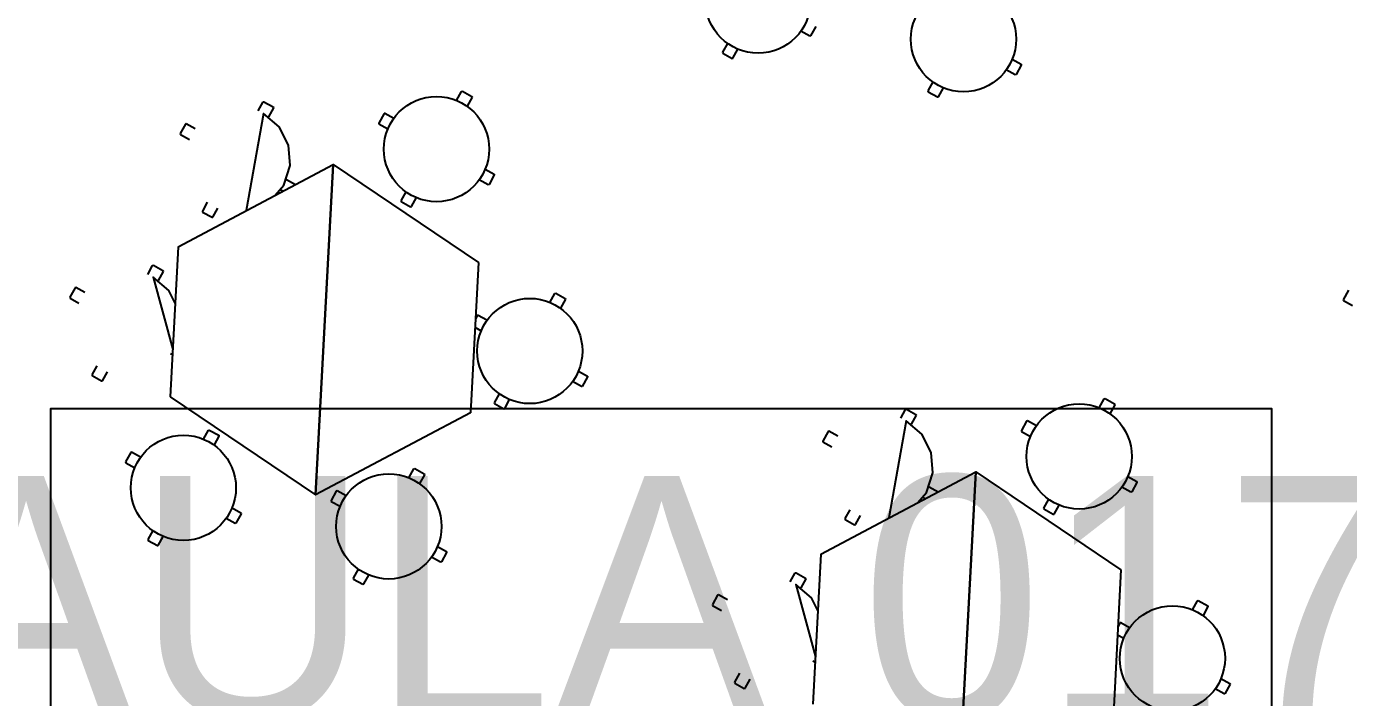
# Model space of a CAD drawing. Header units: metres. Extents: x 2.3 to 42.8, y 0.9 to 31.9.
# Drawn here: x 31.268 to 33, y 17.672 to 18.551 of the extents above; entities that cross this region are included whole.
import ezdxf

# ---------------------------------------------------------------- set-up
doc = ezdxf.new("R2010")
doc.units = ezdxf.units.M
for name, color, linetype in [('ARREDI', 9, 'Continuous'), ('PILASTRI_SETTI', 8, 'Continuous'), ('WAYFINDING_RIQUADRI', 7, 'Continuous'), ('WAYFINDING_TESTI', 7, 'Continuous')]:
    doc.layers.add(name, color=color, linetype=linetype)

msp = doc.modelspace()

# ---------------------------------------------------------------- linework, layer by layer
at = {"layer": 'ARREDI'}
for points in [[(32.3025, 18.5508), (32.2956, 18.5384)], [(32.2945, 18.5381), (32.2828, 18.5446)], [(32.2956, 18.5384), (32.2945, 18.5381)], [(32.1867, 18.5287), (32.1801, 18.517)], [(32.1801, 18.517), (32.1804, 18.5159)], [(32.1939, 18.5093), (32.2004, 18.5211)], [(32.1805, 18.5159), (32.1928, 18.509)], [(32.1928, 18.509), (32.1939, 18.5093)], [(32.5596, 18.5078), (32.5713, 18.5013)], [(32.5716, 18.5002), (32.5647, 18.4878)], [(32.5713, 18.5013), (32.5716, 18.5002)], [(32.5637, 18.4875), (32.5519, 18.494)], [(32.5647, 18.4878), (32.5637, 18.4875)], [(31.8318, 18.4539), (31.8384, 18.4656)], [(31.8383, 18.4656), (31.8394, 18.4659)], [(31.8394, 18.4659), (31.8518, 18.4591)], [(32.4558, 18.4781), (32.4493, 18.4664)], [(32.4493, 18.4664), (32.4496, 18.4653)], [(32.4496, 18.4653), (32.462, 18.4585)], [(32.4631, 18.4588), (32.4696, 18.4705)], [(31.5717, 18.4402), (31.5782, 18.452)], [(31.5782, 18.452), (31.5793, 18.4523)], [(31.5793, 18.4523), (31.5917, 18.4454)], [(31.8521, 18.458), (31.8456, 18.4463)], [(31.8518, 18.4591), (31.8521, 18.458)], [(32.462, 18.4585), (32.4631, 18.4588)], [(31.5943, 18.3299), (31.6056, 18.3431), (31.6138, 18.3687), (31.6116, 18.3955), (31.5993, 18.4194), (31.5788, 18.4368), (31.5562, 18.3097)], [(31.592, 18.4443), (31.5854, 18.4326)], [(31.5917, 18.4454), (31.592, 18.4443)], [(31.7367, 18.4366), (31.7298, 18.4242)], [(31.7377, 18.4369), (31.7367, 18.4366)], [(31.7495, 18.4304), (31.7378, 18.4369)], [(31.4765, 18.4229), (31.4696, 18.4105)], [(31.4776, 18.4232), (31.4765, 18.4229)], [(31.4893, 18.4167), (31.4776, 18.4232)], [(31.7298, 18.4242), (31.7301, 18.4231)], [(31.7301, 18.4231), (31.7418, 18.4166)], [(31.4696, 18.4105), (31.4699, 18.4094)], [(31.4699, 18.4094), (31.4817, 18.4029)], [(31.4671, 18.2624), (31.67, 18.3699), (31.647, 17.9374), (31.67, 18.3699), (31.8603, 18.2416)], [(31.8692, 18.3639), (31.8809, 18.3574)], [(31.609, 18.3502), (31.6206, 18.3438)], [(31.8732, 18.3436), (31.8615, 18.3501)], [(31.8743, 18.3439), (31.8732, 18.3436)], [(31.8812, 18.3563), (31.8743, 18.3439)], [(31.8809, 18.3574), (31.8812, 18.3563)], [(31.604, 18.335), (31.6014, 18.3365)], [(31.7654, 18.3342), (31.7589, 18.3225)], [(31.7726, 18.3149), (31.7792, 18.3266)], [(31.5052, 18.3206), (31.4987, 18.3088)], [(31.4987, 18.3088), (31.499, 18.3078)], [(31.5125, 18.3012), (31.519, 18.3129)], [(31.7589, 18.3225), (31.7592, 18.3214)], [(31.7592, 18.3214), (31.7716, 18.3146)], [(31.7716, 18.3145), (31.7726, 18.3149)], [(31.499, 18.3078), (31.5114, 18.3009)], [(31.5114, 18.3009), (31.5125, 18.3012)], [(31.4671, 18.2624), (31.4567, 18.0658)], [(31.8603, 18.2416), (31.8499, 18.045)], [(31.4271, 18.226), (31.4336, 18.2377)], [(31.4336, 18.2377), (31.4347, 18.238)], [(31.4632, 18.1886), (31.4547, 18.2051), (31.4342, 18.2225), (31.46, 18.1276)], [(31.4347, 18.238), (31.4471, 18.2311)], [(31.4474, 18.23), (31.4409, 18.2183)], [(31.4471, 18.2311), (31.4474, 18.23)], [(31.3319, 18.2086), (31.3251, 18.1962)], [(31.333, 18.2089), (31.3319, 18.2086)], [(31.3447, 18.2024), (31.333, 18.2089)], [(33.0003, 18.2054), (32.9935, 18.193)], [(31.325, 18.1962), (31.3254, 18.1951)], [(31.3254, 18.1951), (31.3371, 18.1886)], [(31.954, 18.1895), (31.9605, 18.2013)], [(31.9605, 18.2013), (31.9616, 18.2016)], [(31.9616, 18.2016), (31.974, 18.1947)], [(31.9743, 18.1936), (31.9678, 18.1819)], [(31.974, 18.1947), (31.9743, 18.1936)], [(32.9935, 18.193), (32.9938, 18.192)], [(32.9938, 18.192), (33.0055, 18.1854)], [(31.8588, 18.1722), (31.8564, 18.1677)], [(31.8599, 18.1725), (31.8588, 18.1722)], [(31.8716, 18.166), (31.8599, 18.1725)], [(31.8558, 18.1568), (31.864, 18.1522)], [(31.4596, 18.1206), (31.4568, 18.1222)], [(31.3606, 18.1063), (31.3541, 18.0945)], [(31.3541, 18.0945), (31.3544, 18.0935)], [(31.3544, 18.0935), (31.3668, 18.0866)], [(31.3668, 18.0866), (31.3679, 18.0869)], [(31.3679, 18.0869), (31.3744, 18.0986)], [(31.9954, 18.0792), (31.9837, 18.0858)], [(31.9913, 18.0995), (32.0031, 18.093)], [(32.0034, 18.0919), (31.9965, 18.0795)], [(32.0031, 18.093), (32.0034, 18.0919)], [(31.4567, 18.0658), (31.647, 17.9374)], [(31.8876, 18.0698), (31.881, 18.0581)], [(31.9965, 18.0795), (31.9954, 18.0792)], [(31.881, 18.0581), (31.8813, 18.057)], [(31.8813, 18.057), (31.8937, 18.0502)], [(31.8937, 18.0502), (31.8948, 18.0505)], [(31.8948, 18.0505), (31.9013, 18.0622)], [(32.4136, 18.0377), (32.4201, 18.0494)], [(32.4201, 18.0494), (32.4212, 18.0497)], [(32.4212, 18.0497), (32.4335, 18.0428)], [(32.6737, 18.0513), (32.6803, 18.0631)], [(32.6802, 18.0631), (32.6813, 18.0634)], [(32.6813, 18.0634), (32.6937, 18.0565)], [(32.694, 18.0554), (32.6875, 18.0437)], [(32.6937, 18.0565), (32.694, 18.0554)], [(31.8499, 18.045), (31.647, 17.9374)], [(32.4362, 17.9273), (32.4475, 17.9405), (32.4557, 17.9661), (32.4535, 17.9929), (32.4412, 18.0168), (32.4207, 18.0342), (32.3981, 17.9071)], [(32.4339, 18.0418), (32.4273, 18.03)], [(32.4336, 18.0428), (32.4339, 18.0418)], [(32.5786, 18.034), (32.5717, 18.0216)], [(32.5796, 18.0343), (32.5786, 18.034)], [(32.5914, 18.0278), (32.5796, 18.0343)], [(31.5002, 18.0103), (31.5067, 18.022)], [(31.5067, 18.022), (31.5078, 18.0223)], [(31.5078, 18.0223), (31.5202, 18.0155)], [(31.5205, 18.0144), (31.514, 18.0027)], [(31.5202, 18.0155), (31.5205, 18.0144)], [(32.3184, 18.0203), (32.3115, 18.0079)], [(32.3195, 18.0206), (32.3184, 18.0203)], [(32.3312, 18.0141), (32.3195, 18.0206)], [(32.5717, 18.0216), (32.572, 18.0205)], [(32.572, 18.0205), (32.5837, 18.014)], [(32.3115, 18.0079), (32.3118, 18.0069)], [(32.3118, 18.0069), (32.3236, 18.0003)], [(31.4051, 17.993), (31.3982, 17.9806)], [(31.3982, 17.9806), (31.3985, 17.9795)], [(31.3985, 17.9795), (31.4102, 17.973)], [(31.4061, 17.9933), (31.4051, 17.993)], [(31.4179, 17.9868), (31.4061, 17.9933)], [(31.7694, 17.9597), (31.7759, 17.9715)], [(31.7759, 17.9715), (31.777, 17.9718)], [(31.777, 17.9718), (31.7894, 17.9649)], [(31.7897, 17.9638), (31.7831, 17.9521)], [(31.7894, 17.9649), (31.7897, 17.9638)], [(32.309, 17.8598), (32.5119, 17.9674), (32.4889, 17.5349), (32.5119, 17.9674), (32.7022, 17.839)], [(32.4509, 17.9477), (32.4625, 17.9412)], [(32.7151, 17.9411), (32.7034, 17.9476)], [(32.7111, 17.9613), (32.7228, 17.9548)], [(32.7231, 17.9538), (32.7162, 17.9414)], [(32.7228, 17.9548), (32.7231, 17.9538)], [(31.6742, 17.9424), (31.6673, 17.93)], [(31.6673, 17.93), (31.6676, 17.9289)], [(31.6676, 17.9289), (31.6794, 17.9224)], [(31.6753, 17.9427), (31.6742, 17.9424)], [(31.687, 17.9362), (31.6753, 17.9427)], [(32.4459, 17.9324), (32.4433, 17.9339)], [(32.6073, 17.9317), (32.6008, 17.9199)], [(32.7162, 17.9414), (32.7151, 17.9411)], [(31.5376, 17.9203), (31.5493, 17.9138)], [(31.5496, 17.9127), (31.5427, 17.9003)], [(31.5493, 17.9138), (31.5496, 17.9127)], [(32.3471, 17.918), (32.3406, 17.9063)], [(32.3544, 17.8986), (32.3609, 17.9103)], [(32.6008, 17.9199), (32.6011, 17.9189)], [(32.6011, 17.9189), (32.6135, 17.912)], [(32.6135, 17.912), (32.6145, 17.9123)], [(32.6145, 17.9123), (32.6211, 17.924)], [(31.5416, 17.9), (31.5299, 17.9065)], [(31.5427, 17.9003), (31.5416, 17.9)], [(32.3406, 17.9063), (32.3409, 17.9052)], [(32.3409, 17.9052), (32.3533, 17.8983)], [(32.3533, 17.8983), (32.3544, 17.8986)], [(31.4338, 17.8906), (31.4273, 17.8789)], [(31.4273, 17.8789), (31.4276, 17.8778)], [(31.4276, 17.8778), (31.44, 17.871)], [(31.441, 17.8713), (31.4475, 17.883)], [(31.44, 17.8709), (31.441, 17.8713)], [(31.8067, 17.8697), (31.8184, 17.8632)], [(31.8187, 17.8621), (31.8119, 17.8497)], [(31.8184, 17.8632), (31.8187, 17.8621)], [(32.309, 17.8599), (32.2986, 17.6633)], [(31.8108, 17.8494), (31.7991, 17.856)], [(31.8119, 17.8497), (31.8108, 17.8494)], [(31.7029, 17.84), (31.6964, 17.8283)], [(31.6964, 17.8283), (31.6967, 17.8272)], [(31.6967, 17.8272), (31.7091, 17.8204)], [(31.7102, 17.8207), (31.7167, 17.8324)], [(32.269, 17.8234), (32.2755, 17.8351)], [(32.2755, 17.8351), (32.2766, 17.8354)], [(32.2766, 17.8354), (32.289, 17.8285)], [(32.2893, 17.8275), (32.2828, 17.8157)], [(32.289, 17.8285), (32.2893, 17.8275)], [(32.7022, 17.839), (32.6918, 17.6424)], [(31.7091, 17.8204), (31.7102, 17.8207)], [(32.1738, 17.806), (32.1669, 17.7937)], [(32.1749, 17.8063), (32.1738, 17.806)], [(32.1866, 17.7998), (32.1749, 17.8063)], [(32.3051, 17.786), (32.2966, 17.8026), (32.2761, 17.8199), (32.3019, 17.7251)], [(32.1669, 17.7936), (32.1672, 17.7926)], [(32.1672, 17.7926), (32.179, 17.7861)], [(32.7959, 17.787), (32.8024, 17.7987)], [(32.8024, 17.7987), (32.8035, 17.799)], [(32.8035, 17.799), (32.8159, 17.7921)], [(32.8162, 17.791), (32.8097, 17.7793)], [(32.8159, 17.7921), (32.8162, 17.791)], [(32.6977, 17.7542), (32.7059, 17.7496)], [(32.7007, 17.7696), (32.6983, 17.7652)], [(32.7018, 17.7699), (32.7007, 17.7696)], [(32.7135, 17.7634), (32.7018, 17.7699)], [(32.3015, 17.718), (32.2987, 17.7196)], [(32.2025, 17.7037), (32.196, 17.692)], [(32.196, 17.692), (32.1963, 17.6909)], [(32.1963, 17.6909), (32.2087, 17.684)], [(32.2098, 17.6843), (32.2163, 17.6961)], [(32.8332, 17.6969), (32.845, 17.6904)], [(32.8453, 17.6894), (32.8384, 17.677)], [(32.845, 17.6904), (32.8453, 17.6894)], [(32.2087, 17.684), (32.2098, 17.6843)], [(32.8373, 17.6767), (32.8256, 17.6832)], [(32.8384, 17.677), (32.8373, 17.6767)]]:
    msp.add_lwpolyline(points, dxfattribs=at)
for centre in [(32.2268, 18.5847), (32.4959, 18.5341), (31.8055, 18.3902), (31.9277, 18.1258), (32.6474, 17.9877), (31.4739, 17.9466), (31.743, 17.8961), (32.7696, 17.7233)]:
    msp.add_circle(centre, 0.0689, dxfattribs=at)
at = {"layer": 'PILASTRI_SETTI'}
for points in [[(30.8006, 17.8846), (31.3348, 18.8467), (30.7748, 17.8989), (31.309, 18.861)], [(30.8633, 17.8677), (31.3813, 18.8006), (30.8082, 17.8983), (31.3262, 18.8312)]]:
    msp.add_solid(points, dxfattribs=at)
at = {"layer": 'WAYFINDING_RIQUADRI'}
msp.add_lwpolyline([(31.3, 17.55), (32.9, 17.55), (32.9, 18.05), (31.3, 18.05)], close=True, dxfattribs=at)

# ---------------------------------------------------------------- texts
at = {"layer": 'WAYFINDING_TESTI', "insert": (32.1, 17.8), "char_height": 0.32, "attachment_point": 5}
msp.add_mtext('AULA 017', dxfattribs=at)

doc.saveas('drawing.dxf')
